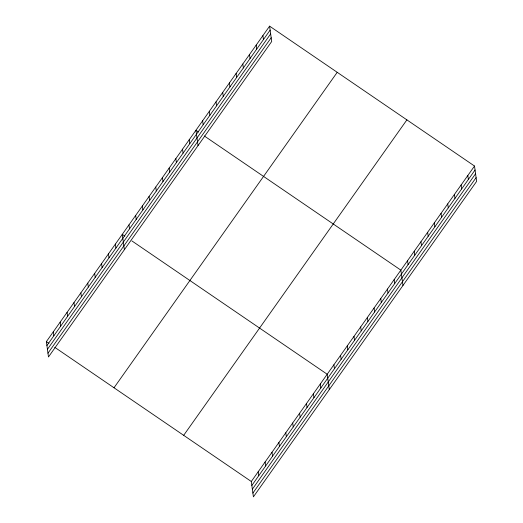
<?xml version="1.0" encoding="UTF-8"?>
<svg xmlns="http://www.w3.org/2000/svg" width="523" height="523" viewBox="0 0 523 523"><rect width="100%" height="100%" fill="white"/><g stroke="black" fill="none" stroke-linecap="round" stroke-linejoin="round"><path stroke-width="0.78" d="M269.593 26.15L271.699 41.5L48.482 356.961L46.377 341.611L269.593 26.15L474.518 166.039L476.623 181.389L253.407 496.85L251.302 481.5L474.518 166.039M46.92 345.572L270.136 30.112M47.436 349.331L270.653 33.871M47.966 353.202L271.182 37.741M114.007 387.772L337.217 72.311M183.678 435.339L406.894 119.872M251.844 485.455L475.061 169.995M252.361 489.214L475.577 173.754M252.89 493.091L476.107 177.63M198.511 132.012L195.929 130.253L198.034 145.603M204.303 135.967L400.86 270.136L402.958 285.493M124.847 236.115L122.271 234.356L124.376 249.706M131.933 240.946L327.195 374.239L329.3 389.596M46.377 341.611L48.953 343.369M54.752 347.324L251.302 481.5M467.824 175.499L468.366 179.461M461.123 184.965L461.665 188.927M454.428 194.425L454.971 198.387M447.734 203.892L448.276 207.853M441.039 213.358L441.575 217.313M434.338 222.818L434.881 226.779M427.644 232.284L428.187 236.246M420.95 241.75L421.492 245.705M414.249 251.21L414.791 255.172M407.554 260.676L408.097 264.638M394.159 279.602L394.702 283.564M387.465 289.069L388.007 293.024M380.77 298.528L381.313 302.49M374.069 307.995L374.612 311.956M367.375 317.461L367.917 321.416M360.68 326.921L361.223 330.882M353.986 336.387L354.522 340.342M347.285 345.847L347.828 349.809M340.591 355.313L341.133 359.275M333.896 364.779L334.439 368.735M320.298 383.993L320.841 387.948M313.401 393.741L313.944 397.702M262.899 35.616L263.442 39.571M306.498 403.495L307.04 407.45M256.198 45.076L256.741 49.038M299.601 413.242L300.143 417.204M249.504 54.542L250.046 58.504M292.703 422.996L293.246 426.951M242.809 64.002L243.352 67.964M285.8 432.743L286.343 436.705M236.108 73.468L236.651 77.43M278.903 442.497L279.445 446.452M229.414 82.935L229.957 86.89M222.72 92.394L223.262 96.356M271.999 452.245L272.542 456.206M216.019 101.861L216.561 105.823M265.102 461.999L265.645 465.954M209.324 111.327L209.867 115.282M258.205 471.746L258.748 475.708M202.63 120.787L203.172 124.749M189.234 139.713L189.777 143.675M182.54 149.179L183.083 153.141M175.846 158.646L176.388 162.601M169.145 168.105L169.687 172.067M162.45 177.572L162.993 181.533M155.756 187.038L156.299 190.993M149.055 196.498L149.598 200.459M142.361 205.964L142.903 209.926M135.666 215.424L136.209 219.385M128.965 224.89L129.508 228.852M115.374 244.104L115.916 248.065M108.47 253.858L109.013 257.813M101.573 263.605L102.116 267.567M94.676 273.359L95.219 277.314M87.772 283.106L88.315 287.068M80.875 292.86L81.418 296.816M73.978 302.608L74.521 306.57M67.075 312.362L67.617 316.317M60.178 322.109L60.72 326.071M53.281 331.863L53.823 335.818"/></g></svg>
